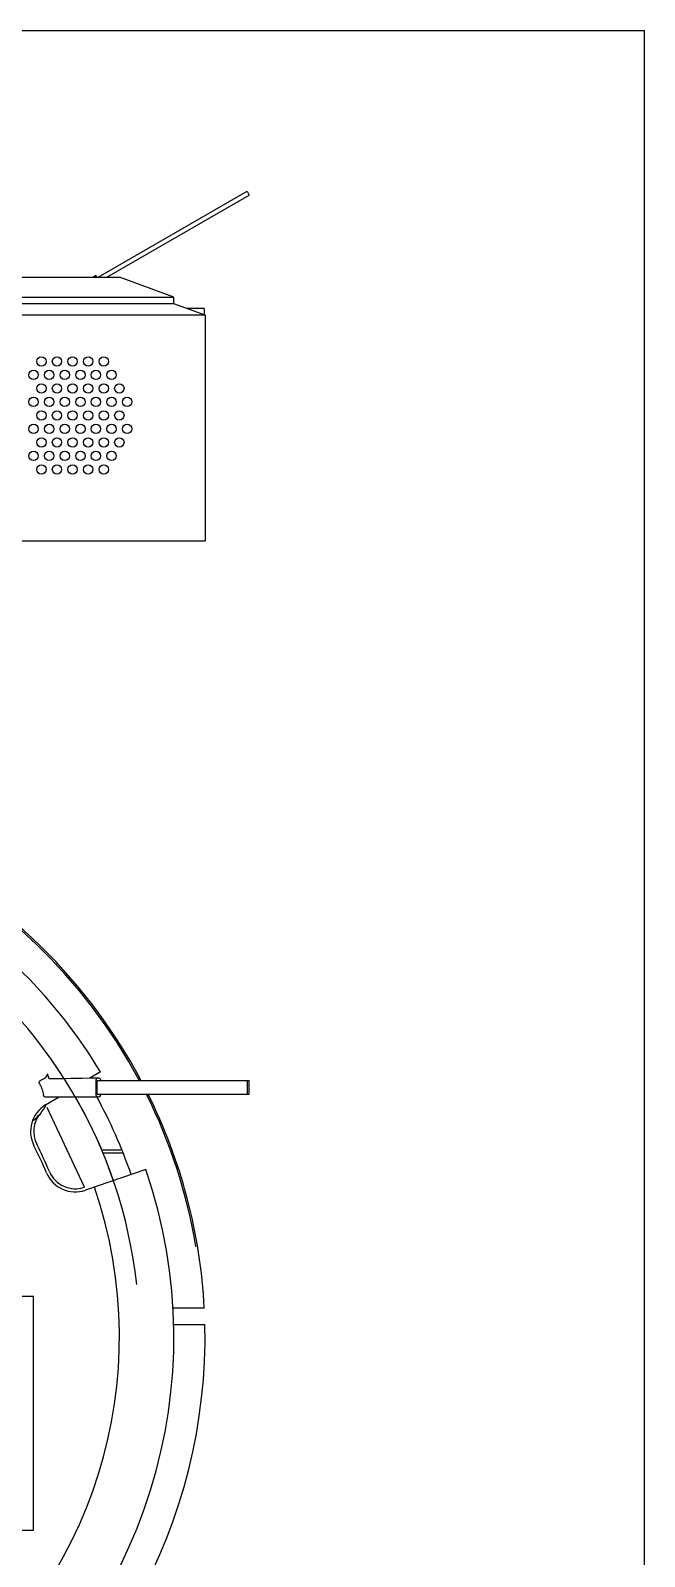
# Model space of a CAD drawing. Header units: millimetres. Extents: x 0 to 1189, y 0 to 841.
# Drawn here: x 992.1 to 1189, y 351.7 to 841 of the extents above; entities that cross this region are included whole.
import ezdxf

# ---------------------------------------------------------------- set-up
doc = ezdxf.new("R2010")
doc.units = ezdxf.units.MM
doc.header["$LTSCALE"] = 65.395
doc.layers.get('0').update_dxf_attribs({"linetype": 'CONTINUOUS'})
doc.layers.add('02___PRT_ALL_AXES', color=7, linetype='CONTINUOUS')
doc.layers.add('03___PRT_ALL_CURVES', color=7, linetype='CONTINUOUS')

msp = doc.modelspace()

# ---------------------------------------------------------------- linework, layer by layer
at = {"color": 7, "linetype": 'Continuous'}
for p, q in [((0, 841), (1189, 841)), ((1189, 0), (1189, 841)), ((1013.79, 761.9), (1061.52, 789.45)), ((1016.59, 761.9), (1062.22, 788.24)), ((1061.52, 789.45), (1062.22, 788.24)), ((725.53, 761.9), (1020.58, 761.9)), ((1013.05, 762.4), (1012.23, 761.9)), ((1013.34, 761.9), (1013.05, 762.4)), ((708.05, 755.54), (1038.05, 755.54)), ((1038.05, 753.41), (1038.05, 755.54)), ((1048.05, 749.77), (698.05, 749.77)), ((1038.05, 753.41), (708.05, 753.41)), ((1048.05, 749.77), (1038.05, 753.41)), ((1047.81, 751.9), (1042.21, 751.9)), ((1047.81, 751.9), (1047.81, 749.86)), ((1048.05, 749.77), (1048.05, 677.4)), ((698.05, 677.4), (1048.05, 677.4)), ((1000.36, 504.86), (998.36, 504.86)), ((1014.49, 507.09), (1011.1, 505.05)), ((1011.86, 505.08), (1011.86, 505.08)), ((1013.05, 504.11), (1013.05, 500.11)), ((1013.13, 505.11), (1013.55, 505.11)), ((1013.55, 505.1), (1013.13, 505.09)), ((1013.37, 505.11), (1013.55, 505.11)), ((1013.45, 504.31), (1062.22, 504.31)), ((1013.45, 499.91), (1013.45, 504.31)), ((1014.05, 505.11), (1013.55, 505.11)), ((1014.05, 505.11), (1014.05, 505.11)), ((1061.52, 504.31), (1061.52, 499.91)), ((1062.22, 499.91), (1062.22, 504.31)), ((996.66, 499.11), (1014.05, 499.11)), ((996.92, 496.53), (1001.2, 499.11)), ((1013.45, 499.91), (1062.22, 499.91)), ((1009.36, 470.1), (997.43, 495.68)), ((1014.88, 482.11), (1021, 482.11)), ((1015.26, 481.11), (1021.41, 481.11)), ((1029.06, 475.83), (1009.68, 469.15)), ((1045.61, 451.24), (1045.13, 451.1)), ((1047.81, 431.37), (1037.75, 431.37)), ((1037.71, 426.11), (1048.01, 426.11))]:
    msp.add_line(p, q, dxfattribs=at)
for points in [[(998.36, 504.86), (998.31, 504.86), (998.16, 504.9), (998.12, 504.92)], [(1011.86, 505.07), (1008.68, 505.01), (1005.09, 504.92), (1002.5, 504.88), (1000.36, 504.86)]]:
    msp.add_lwpolyline(points, dxfattribs=at)
for centre in [(995.55, 734.89), (1000.55, 734.89), (1005.55, 734.89), (1010.55, 734.89), (1015.55, 734.89), (993.05, 730.56), (998.05, 730.56), (1003.05, 730.56), (1008.05, 730.56), (1013.05, 730.56), (1018.05, 730.56), (995.55, 726.23), (1000.55, 726.23), (1005.55, 726.23), (1010.55, 726.23), (1015.55, 726.23), (1020.55, 726.23), (993.05, 721.9), (998.05, 721.9), (1003.05, 721.9), (1008.05, 721.9), (1013.05, 721.9), (1018.05, 721.9), (1023.05, 721.9), (993.05, 713.24), (995.55, 717.57), (998.05, 713.24), (1000.55, 717.57), (1003.05, 713.24), (1005.55, 717.57), (1008.05, 713.24), (1010.55, 717.57), (1013.05, 713.24), (1015.55, 717.57), (1018.05, 713.24), (1020.55, 717.57), (1023.05, 713.24), (995.55, 708.91), (1000.55, 708.91), (1005.55, 708.91), (1010.55, 708.91), (1015.55, 708.91), (1020.55, 708.91), (993.05, 704.58), (998.05, 704.58), (1003.05, 704.58), (1008.05, 704.58), (1013.05, 704.58), (1018.05, 704.58), (995.55, 700.25), (1000.55, 700.25), (1005.55, 700.25), (1010.55, 700.25), (1015.55, 700.25)]:
    msp.add_circle(centre, 1.5, dxfattribs=at)
for centre, radius, start, end in [((873.05, 422.11), 175, 28.0679, 176.9657), ((873.05, 422.11), 174.5, 28.1644, 170.3989), ((873.05, 422.11), 165, 31, 59), ((985.05, 502.11), 13.2, 13.2223, 19.1559), ((1000.4, 509.7), 5.3, 247.1794, 247.6627), ((1013.65, 447.42), 57.69, 90.5177, 91.7797), ((1015.04, 504.11), 1.99, 174.1776, 179.9931), ((1013.56, 454.89), 50.22, 90.2183, 90.4912), ((1013.55, 456.5), 48.61, 89.9994, 90.218), ((873.05, 422.11), 154, 19, 30.0136), ((1015.03, 500.11), 1.98, 179.9981, 185.8335), ((873.05, 422.11), 160, 19.0002, 28.8316), ((873.06, 422.11), 174.5, 9.5635, 26.5279), ((873.05, 422.11), 175, 3.0343, 26.4474), ((1002.07, 487.96), 10, 121, 207.0412), ((985.05, 502.11), 13.2, 305.4927, 335.198), ((1002.07, 487.96), 9, 140.5373, 207.0412), ((873.05, 422.11), 134.85, 22.9588, 27.0412), ((873.05, 422.11), 135.85, 22.9588, 27.0412), ((873.05, 422.11), 165, 161, 19), ((1006.43, 478.61), 10, 202.9588, 289), ((1006.43, 478.61), 9, 202.9588, 289), ((873.05, 422.11), 147.53, 161, 19), ((873.05, 422.11), 175, 178.6903, 1.3097)]:
    msp.add_arc(centre, radius, start, end, dxfattribs=at)
for points, knots in [([(995.01, 503.09), (994.94, 503.22), (994.83, 503.5), (994.86, 503.93), (995.06, 504.27), (995.26, 504.41), (995.36, 504.45)], [0, 0, 0, 0, 0.278035, 0.55426, 0.793435, 1, 1, 1, 1]), ([(995.36, 504.45), (995.65, 504.57), (996.17, 504.82), (996.83, 505.27), (997.3, 505.75), (997.49, 506.12), (997.53, 506.3)], [0, 0, 0, 0, 0.319645, 0.589593, 0.812857, 1, 1, 1, 1]), ([(998.12, 504.92), (998.07, 504.95), (997.98, 505), (997.91, 505.09), (997.9, 505.13)], [0, 0, 0, 0, 0.573061, 1, 1, 1, 1]), ([(998.34, 504.81), (998.32, 504.82), (998.25, 504.85), (998.17, 504.89), (998.12, 504.92)], [0, 0, 0, 0, 0.261961, 1, 1, 1, 1]), ([(1013.06, 504.31), (1013.07, 504.42), (1013.11, 504.62), (1013.22, 504.88), (1013.36, 505.06), (1013.5, 505.11), (1013.55, 505.11)], [0, 0, 0, 0, 0.317139, 0.605688, 0.831775, 1, 1, 1, 1]), ([(1014.05, 505.11), (1014.11, 505.11), (1014.24, 505.06), (1014.39, 504.88), (1014.49, 504.62), (1014.53, 504.42), (1014.54, 504.31)], [0, 0, 0, 0, 0.166154, 0.390564, 0.679476, 1, 1, 1, 1]), ([(995.01, 503.09), (995.33, 502.57), (995.85, 501.47), (996.12, 500.28), (996.2, 499.69)], [0, 0, 0, 0, 0.502943, 1, 1, 1, 1]), ([(996.66, 499.11), (996.6, 499.11), (996.49, 499.14), (996.35, 499.26), (996.24, 499.45), (996.21, 499.6), (996.2, 499.69)], [0, 0, 0, 0, 0.195212, 0.41328, 0.678223, 1, 1, 1, 1]), ([(1013.55, 499.11), (1013.5, 499.11), (1013.37, 499.16), (1013.22, 499.34), (1013.11, 499.6), (1013.07, 499.8), (1013.06, 499.91)], [0, 0, 0, 0, 0.166039, 0.390321, 0.679285, 1, 1, 1, 1]), ([(1014.54, 499.91), (1014.53, 499.81), (1014.5, 499.61), (1014.41, 499.39), (1014.31, 499.24), (1014.21, 499.15), (1014.11, 499.11), (1014.05, 499.11)], [0, 0, 0, 0, 0.302721, 0.588904, 0.713919, 0.823009, 1, 1, 1, 1])]:
    msp.add_open_spline(points, degree=3, knots=knots, dxfattribs=at)
at = {"layer": '02___PRT_ALL_AXES', "color": 7, "linetype": 'Continuous'}
for p, q in [((1038.05, 755.54), (1020.58, 761.9)), ((993.05, 435.11), (973.05, 435.11)), ((993.05, 360.11), (993.05, 435.11)), ((973.05, 360.11), (993.05, 360.11))]:
    msp.add_line(p, q, dxfattribs=at)
at = {"layer": '03___PRT_ALL_CURVES', "color": 40, "linetype": 'Continuous'}
msp.add_arc((873.05, 422.11), 154, 6.2577, 55.3147, dxfattribs=at)

doc.saveas('drawing.dxf')
